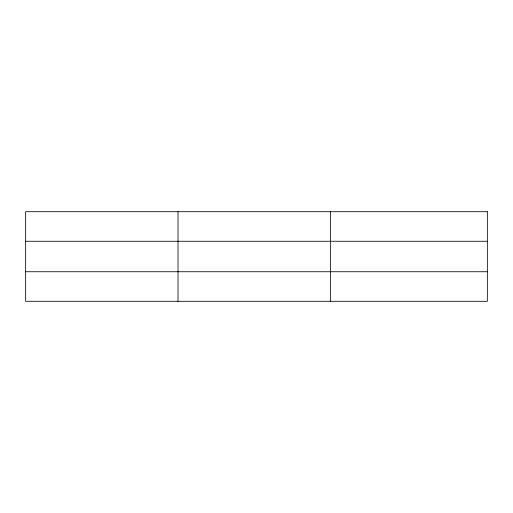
<?xml version="1.0" encoding="UTF-8"?>
<svg xmlns="http://www.w3.org/2000/svg" width="513" height="513" viewBox="0 0 513 513"><rect width="100%" height="100%" fill="white"/><g stroke="black" fill="none" stroke-linecap="round" stroke-linejoin="round"><path stroke-width="0.77" d="M178.011 301.304L178.011 211.696M330.372 301.304L330.372 211.696M25.65 241.264L487.35 241.264M25.65 271.736L487.35 271.736M487.35 211.696L487.35 301.304L25.65 301.304L25.65 211.696L487.35 211.696"/></g></svg>
